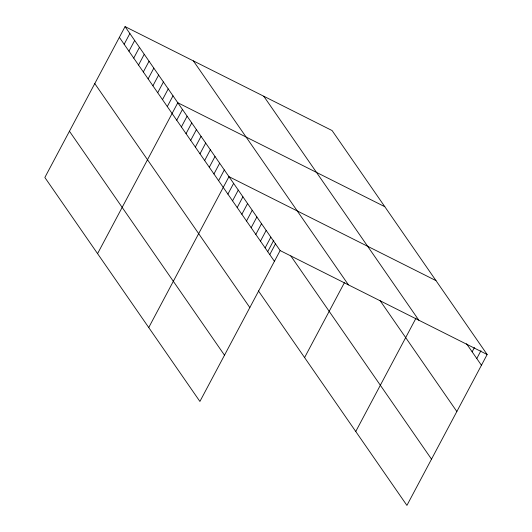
<?xml version="1.0" encoding="UTF-8"?>
<svg xmlns="http://www.w3.org/2000/svg" width="532" height="532" viewBox="0 0 532 532"><rect width="100%" height="100%" fill="white"/><g stroke="black" fill="none" stroke-linecap="round" stroke-linejoin="round"><path stroke-width="0.8" d="M125.08 26.6L44.854 177.482L199.906 401.447L280.131 250.565L125.08 26.6L332.094 130.553L487.146 354.518L406.92 505.4L258.406 290.871M124.162 44.262L129.875 33.523M128.957 51.185L134.669 40.445M133.745 58.108L139.457 47.368M138.539 65.03L144.252 54.291M143.334 71.953L149.046 61.213M148.129 78.876L153.834 68.136M152.917 85.798L158.629 75.059M157.711 92.721L163.424 81.981M162.506 99.644L168.212 88.904M167.294 106.566L173.006 95.826M97.575 253.631L177.801 102.749L384.809 206.702M176.737 120.205L182.449 109.466M181.392 126.929L187.104 116.189M186.04 133.645L191.753 122.905M190.695 140.368L196.408 129.628M195.344 147.085L201.056 136.345M199.999 153.801L205.704 143.061M204.647 160.524L210.359 149.785M209.302 167.241L215.008 156.501M213.95 173.957L219.663 163.218M218.605 180.68L224.311 169.941M148.741 327.539L228.966 176.657L435.974 280.61M227.909 194.12L233.615 183.38M232.557 200.837L238.27 190.097M237.212 207.553L242.918 196.813M241.861 214.276L247.573 203.537M246.516 220.993L252.221 210.253M251.164 227.716L256.876 216.976M255.819 234.432L261.525 223.693M260.467 241.149L266.18 230.409M265.122 247.872L270.828 237.132M267.623 251.802L273.767 240.245M269.771 254.589L275.483 243.849M304.583 357.584L344.377 282.745M355.755 431.492L416.051 318.089M472.13 351.825L474.411 347.529M476.778 358.541L480.968 350.668M280.131 250.565L487.146 354.518M466.551 343.758L481.433 365.258M263.779 96.245L418.83 320.217M380.094 300.64L456.842 411.509M193.395 60.907L348.447 284.873M290.838 255.952L431.512 459.156M119.368 37.34L274.419 261.305M94.782 83.584L249.834 307.556M69.446 131.231L224.497 355.203"/></g></svg>
